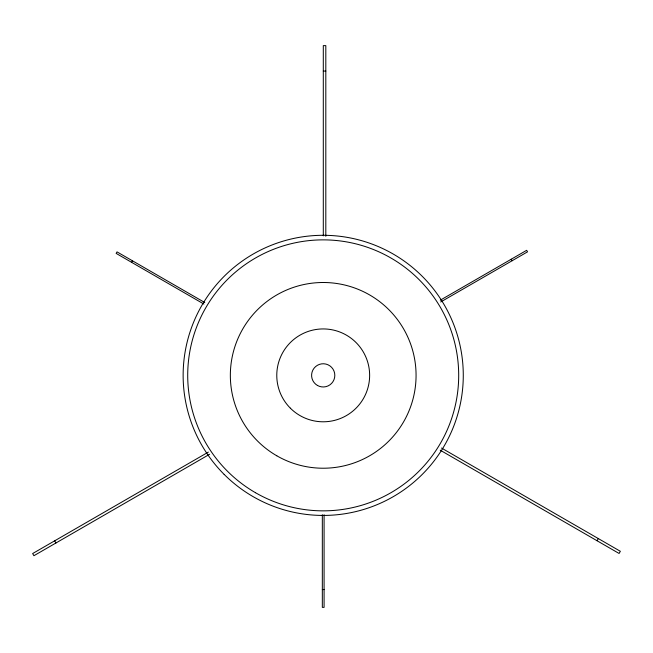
<?xml version="1.0" encoding="UTF-8"?>
<svg xmlns="http://www.w3.org/2000/svg" width="653" height="653" viewBox="0 0 653 653"><rect width="100%" height="100%" fill="white"/><g stroke="black" fill="none" stroke-linecap="round" stroke-linejoin="round"><path stroke-width="0.98" d="M131.579 262.31L132.461 260.792M597.054 540.741L598.311 538.57M440.277 300.192L526.661 250.311L527.542 251.838L440.685 301.98M208.364 452.088L32.65 553.54L33.907 555.711L209.621 454.259M323.3 71.071L325.814 71.071M322.329 589.561L324.084 589.561M204.773 302.543L117.026 251.887L116.152 253.405L203.891 304.061M441.51 448.04L620.35 551.295L619.093 553.466L440.253 450.211M511.234 259.225L512.115 260.743M54.689 540.815L55.946 542.986M325.814 236.288L325.814 45.628L323.3 45.628L323.3 235.855M324.084 514.744L324.084 607.372L322.329 607.372L322.329 514.744M224.159 474.405A140.069 140.069 0 0 0 458.504 411.619A140.069 140.069 0 0 0 286.953 240.067A140.069 140.069 0 0 0 224.159 474.405M255.462 492.697A135.481 135.481 0 0 0 458.692 375.361A135.481 135.481 0 0 0 255.462 258.025A135.481 135.481 0 0 0 255.462 492.697M276.774 455.778A92.857 92.857 0 0 0 416.067 375.361A92.857 92.857 0 0 0 276.774 294.944A92.857 92.857 0 0 0 276.774 455.778M290.373 408.19A46.428 46.428 0 0 0 368.055 387.376A46.428 46.428 0 0 0 311.187 330.516A46.428 46.428 0 0 0 290.373 408.19M317.399 385.417A11.607 11.607 0 0 0 334.818 375.361A11.607 11.607 0 0 0 317.399 365.313A11.607 11.607 0 0 0 317.399 385.417"/></g></svg>
